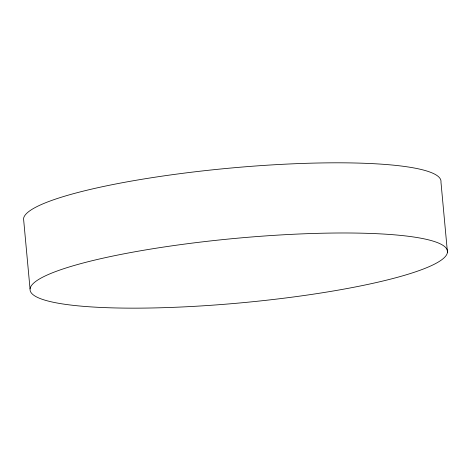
<?xml version="1.0" encoding="UTF-8"?>
<svg xmlns="http://www.w3.org/2000/svg" width="471" height="471" viewBox="0 0 471 471"><rect width="100%" height="100%" fill="white"/><g stroke="black" fill="none" stroke-linecap="round" stroke-linejoin="round"><path stroke-width="0.71" d="M447.45 252.321A209.601 32.358 -5.3 0 0 137.432 251.337A209.601 32.358 -5.3 0 0 131.35 308.152A209.601 32.358 -5.3 0 0 447.45 252.321L440.962 182.112A209.601 32.358 -5.3 0 0 235.765 167.594A209.601 32.358 -5.3 0 0 23.55 218.679L30.038 288.888"/></g></svg>
